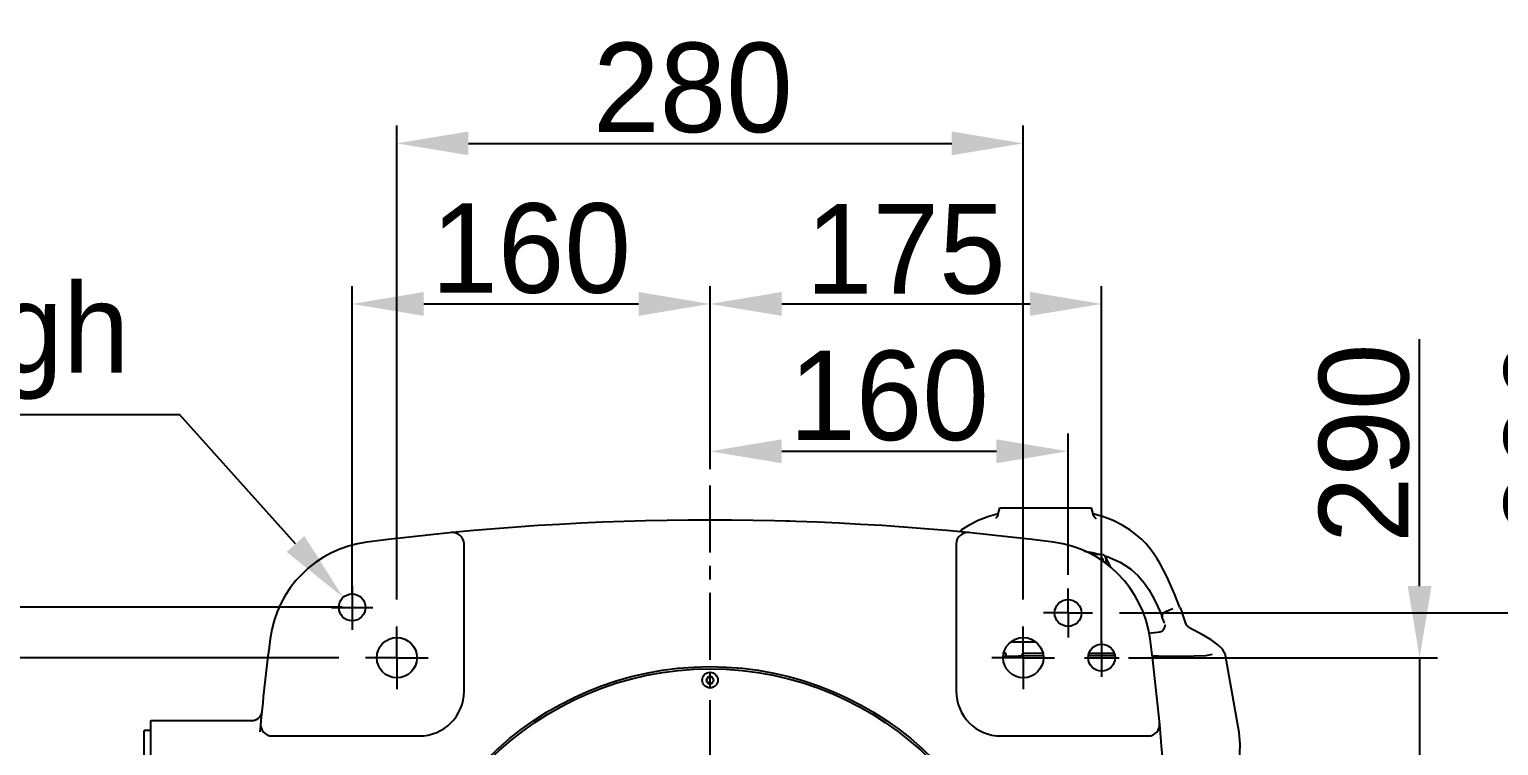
# Model space of a CAD drawing. Header units: millimetres. Extents: x 4086 to 10416, y 123 to 1549.
# Drawn here: x 6934.1 to 7098.3, y 1148.3 to 1228.4 of the extents above; entities that cross this region are included whole.
import ezdxf

# ---------------------------------------------------------------- set-up
doc = ezdxf.new("R2010")
doc.units = ezdxf.units.MM
doc.linetypes.add('CENTER', pattern=[0.6, 0.375, -0.075, 0.075, -0.075])
for name, color, linetype in [('中心线', 7, 'Continuous'), ('外形图', 7, 'Continuous'), ('尺寸标注', 7, 'Continuous')]:
    doc.layers.add(name, color=color, linetype=linetype)
doc.styles.add('思源黑', font='SourceHanSansCN-Normal.ttf')
doc.dimstyles.new('尺寸标注_1_4比例中六', dxfattribs={"dimtxt": 10, "dimasz": 8, "dimexe": 2, "dimexo": 1.5, "dimgap": 1, "dimtad": 1, "dimdec": 1, "dimlfac": 4, "dimdsep": 46, "dimtxsty": '思源黑', "dimcen": 0.09, "dimadec": 0, "dimazin": 0, "dimtp": 0.01, "dimtm": 0.01, "dimtfac": 1, "dimtdec": 1, "dimtofl": 0, "dimtmove": 0, "dimatfit": 3, "dimfxl": 1, "dimtolj": 1, "dimarcsym": 0})
doc.dimstyles.new('尺寸标注_1_4比例中六弯折', dxfattribs={"dimtxt": 10, "dimasz": 8, "dimexe": 2, "dimexo": 1.5, "dimgap": 1, "dimtad": 1, "dimtih": 1, "dimtoh": 1, "dimdec": 1, "dimlfac": 4, "dimdsep": 46, "dimtxsty": '思源黑', "dimcen": 0.09, "dimadec": 0, "dimazin": 0, "dimtp": 0.01, "dimtm": 0.01, "dimtfac": 1, "dimtdec": 1, "dimtofl": 0, "dimtmove": 0, "dimatfit": 3, "dimfxl": 1, "dimtolj": 1, "dimarcsym": 0})

# ---------------------------------------------------------------- blocks, each defined once
blk = doc.blocks.new('*D793')
at = {"layer": 'Defpoints', "color": 0}
for p in [(7045.2, 1215.63), (6975.2, 1163.14), (7045.2, 1163.14)]:
    blk.add_point(p, dxfattribs=at)
at = {"layer": '尺寸标注', "color": 0, "lineweight": -2}
for p, q in [((6975.2, 1164.64), (6975.2, 1217.63)), ((7045.2, 1164.64), (7045.2, 1217.63)), ((6983.2, 1215.63), (7037.2, 1215.63))]:
    blk.add_line(p, q, dxfattribs=at)
at = {"layer": '尺寸标注', "color": 0}
for points in [[(6983.2, 1216.96), (6983.2, 1214.3), (6975.2, 1215.63)], [(7037.2, 1214.3), (7037.2, 1216.96), (7045.2, 1215.63)]]:
    blk.add_solid(points, dxfattribs=at)
at = {"layer": '尺寸标注', "color": 0, "insert": (7008.28, 1221.81), "char_height": 10, "attachment_point": 5, "style": '思源黑'}
blk.add_mtext('\\A1;280', dxfattribs=at)
blk = doc.blocks.new('*D794')
at = {"layer": 'Defpoints', "color": 0}
for p in [(6970.59, 1163.77), (6906.36, 1080.02), (6970.63, 1080.02)]:
    blk.add_point(p, dxfattribs=at)
at = {"layer": '尺寸标注', "color": 0, "lineweight": -2}
for p, q in [((6969.09, 1163.77), (6904.36, 1163.77)), ((6906.36, 1155.77), (6906.36, 1088.02)), ((6969.13, 1080.02), (6904.36, 1080.02))]:
    blk.add_line(p, q, dxfattribs=at)
at = {"layer": '尺寸标注', "color": 0}
for points in [[(6907.69, 1155.77), (6905.02, 1155.77), (6906.36, 1163.77)], [(6905.02, 1088.02), (6907.69, 1088.02), (6906.36, 1080.02)]]:
    blk.add_solid(points, dxfattribs=at)
at = {"layer": '尺寸标注', "color": 0, "insert": (6900.17, 1121.72), "char_height": 10, "attachment_point": 5, "rotation": 90, "style": '思源黑'}
blk.add_mtext('\\A1;335', dxfattribs=at)
blk = doc.blocks.new('*D795')
at = {"layer": 'Defpoints', "color": 0}
for p in [(7055.45, 1158.14), (7055.45, 1085.64), (7089.49, 1085.64)]:
    blk.add_point(p, dxfattribs=at)
at = {"layer": '尺寸标注', "color": 0, "lineweight": -2}
for p, q in [((7089.49, 1166.14), (7089.49, 1193.74)), ((7089.49, 1166.14), (7089.49, 1174.14)), ((7056.95, 1158.14), (7091.49, 1158.14)), ((7089.49, 1158.14), (7089.49, 1085.64)), ((7056.95, 1085.64), (7091.49, 1085.64)), ((7089.49, 1077.64), (7089.49, 1069.64))]:
    blk.add_line(p, q, dxfattribs=at)
at = {"layer": '尺寸标注', "color": 0}
for points in [[(7088.16, 1166.14), (7090.82, 1166.14), (7089.49, 1158.14)], [(7090.82, 1077.64), (7088.16, 1077.64), (7089.49, 1085.64)]]:
    blk.add_solid(points, dxfattribs=at)
at = {"layer": '尺寸标注', "color": 0, "insert": (7083.31, 1182.11), "char_height": 10, "attachment_point": 5, "rotation": 90, "style": '思源黑'}
blk.add_mtext('\\A1;290', dxfattribs=at)
blk = doc.blocks.new('*D796')
at = {"layer": 'Defpoints', "color": 0}
for p in [(7054.45, 1163.14), (7054.45, 1080.64), (7110.19, 1080.64)]:
    blk.add_point(p, dxfattribs=at)
at = {"layer": '尺寸标注', "color": 0, "lineweight": -2}
for p, q in [((7110.19, 1171.14), (7110.19, 1194.53)), ((7110.19, 1171.14), (7110.19, 1179.14)), ((7055.95, 1163.14), (7112.19, 1163.14)), ((7110.19, 1163.14), (7110.19, 1080.64)), ((7055.95, 1080.64), (7112.19, 1080.64)), ((7110.19, 1072.64), (7110.19, 1064.64))]:
    blk.add_line(p, q, dxfattribs=at)
at = {"layer": '尺寸标注', "color": 0}
for points in [[(7108.86, 1171.14), (7111.53, 1171.14), (7110.19, 1163.14)], [(7111.53, 1072.64), (7108.86, 1072.64), (7110.19, 1080.64)]]:
    blk.add_solid(points, dxfattribs=at)
at = {"layer": '尺寸标注', "color": 0, "insert": (7104.01, 1182.84), "char_height": 10, "attachment_point": 5, "rotation": 90, "style": '思源黑'}
blk.add_mtext('\\A1;330', dxfattribs=at)
blk = doc.blocks.new('*D797')
at = {"layer": 'Defpoints', "color": 0}
for p in [(6970.2, 1158.14), (6927.24, 1085.64), (6970.2, 1085.64)]:
    blk.add_point(p, dxfattribs=at)
at = {"layer": '尺寸标注', "color": 0, "lineweight": -2}
for p, q in [((6968.7, 1158.14), (6925.24, 1158.14)), ((6927.24, 1150.14), (6927.24, 1093.64)), ((6968.7, 1085.64), (6925.24, 1085.64))]:
    blk.add_line(p, q, dxfattribs=at)
at = {"layer": '尺寸标注', "color": 0}
for points in [[(6928.57, 1150.14), (6925.9, 1150.14), (6927.24, 1158.14)], [(6925.9, 1093.64), (6928.57, 1093.64), (6927.24, 1085.64)]]:
    blk.add_solid(points, dxfattribs=at)
at = {"layer": '尺寸标注', "color": 0, "insert": (6921.06, 1121.77), "char_height": 10, "attachment_point": 5, "rotation": 90, "style": '思源黑'}
blk.add_mtext('\\A1;290', dxfattribs=at)
blk = doc.blocks.new('*D798')
at = {"layer": 'Defpoints', "color": 0}
for p in [(6969.2, 1164.88), (6971.2, 1162.65)]:
    blk.add_point(p, dxfattribs=at)
at = {"layer": '尺寸标注', "color": 0, "lineweight": -2}
for p in [(6850.4, 1185.33), (6963.87, 1170.85)]:
    blk.add_line(p, (6950.92, 1185.33), dxfattribs=at)
at = {"layer": '尺寸标注', "color": 0}
for p, q in [((6970.11, 1163.77), (6970.29, 1163.77)), ((6970.2, 1163.68), (6970.2, 1163.86))]:
    blk.add_line(p, q, dxfattribs=at)
blk.add_solid([(6962.87, 1169.96), (6964.86, 1171.74), (6969.2, 1164.88)], dxfattribs=at)
at = {"layer": '尺寸标注', "color": 0, "insert": (6900.16, 1193.48), "char_height": 10, "attachment_point": 5, "style": '思源黑'}
blk.add_mtext('\\A1;4×M12{\\A1; \\fSource Han Sans CN Normal|b0|i0|c0|p34;\\C7;through}', dxfattribs=at)
blk = doc.blocks.new('*D819')
at = {"layer": 'Defpoints', "color": 0}
for p in [(7010.2, 1197.68), (7010.2, 1177.71), (6970.2, 1163.77)]:
    blk.add_point(p, dxfattribs=at)
at = {"layer": '尺寸标注', "color": 0, "lineweight": -2}
for p, q in [((6970.2, 1165.27), (6970.2, 1199.68)), ((7010.2, 1179.21), (7010.2, 1199.68)), ((6978.2, 1197.68), (7002.2, 1197.68))]:
    blk.add_line(p, q, dxfattribs=at)
at = {"layer": '尺寸标注', "color": 0}
for points in [[(6978.2, 1199.02), (6978.2, 1196.35), (6970.2, 1197.68)], [(7002.2, 1196.35), (7002.2, 1199.02), (7010.2, 1197.68)]]:
    blk.add_solid(points, dxfattribs=at)
at = {"layer": '尺寸标注', "color": 0, "insert": (6990.2, 1203.86), "char_height": 10, "attachment_point": 5, "style": '思源黑'}
blk.add_mtext('\\A1;160', dxfattribs=at)
blk = doc.blocks.new('*D820')
at = {"layer": 'Defpoints', "color": 0}
for p in [(7053.95, 1197.68), (7010.2, 1177.71), (7053.95, 1158.14)]:
    blk.add_point(p, dxfattribs=at)
at = {"layer": '尺寸标注', "color": 0, "lineweight": -2}
for p, q in [((7010.2, 1179.21), (7010.2, 1199.68)), ((7053.95, 1159.64), (7053.95, 1199.68)), ((7018.2, 1197.68), (7045.95, 1197.68))]:
    blk.add_line(p, q, dxfattribs=at)
at = {"layer": '尺寸标注', "color": 0}
for points in [[(7018.2, 1199.02), (7018.2, 1196.35), (7010.2, 1197.68)], [(7045.95, 1196.35), (7045.95, 1199.02), (7053.95, 1197.68)]]:
    blk.add_solid(points, dxfattribs=at)
at = {"layer": '尺寸标注', "color": 0, "insert": (7032.07, 1203.77), "char_height": 10, "attachment_point": 5, "style": '思源黑'}
blk.add_mtext('\\A1;175', dxfattribs=at)
blk = doc.blocks.new('*D821')
at = {"layer": 'Defpoints', "color": 0}
for p in [(7050.2, 1181.21), (7010.2, 1177.71), (7050.2, 1165.89)]:
    blk.add_point(p, dxfattribs=at)
at = {"layer": '尺寸标注', "color": 0, "lineweight": -2}
for p, q in [((7010.2, 1179.21), (7010.2, 1183.21)), ((7050.2, 1167.39), (7050.2, 1183.21)), ((7018.2, 1181.21), (7042.2, 1181.21))]:
    blk.add_line(p, q, dxfattribs=at)
at = {"layer": '尺寸标注', "color": 0}
for points in [[(7018.2, 1182.55), (7018.2, 1179.88), (7010.2, 1181.21)], [(7042.2, 1179.88), (7042.2, 1182.55), (7050.2, 1181.21)]]:
    blk.add_solid(points, dxfattribs=at)
at = {"layer": '尺寸标注', "color": 0, "insert": (7030.2, 1187.39), "char_height": 10, "attachment_point": 5, "style": '思源黑'}
blk.add_mtext('\\A1;160', dxfattribs=at)

msp = doc.modelspace()

# ---------------------------------------------------------------- linework, layer by layer
at = {"layer": '中心线', "linetype": 'CENTER', "ltscale": 20}
for p, q in [((7010.2, 1121.89), (7010.2, 1177.708)), ((6970.2, 1166.128), (6970.2, 1161.251)), ((7050.2, 1163.14), (7050.2, 1165.89)), ((6967.908, 1163.765), (6972.5, 1163.765)), ((7050.2, 1163.14), (7047.45, 1163.14)), ((7050.2, 1163.14), (7050.2, 1160.39)), ((7050.2, 1163.14), (7052.95, 1163.14)), ((6975.2, 1158.14), (6975.2, 1161.64)), ((7045.2, 1158.14), (7045.2, 1161.64)), ((7053.95, 1159.952), (7053.95, 1156.003)), ((6975.2, 1158.14), (6971.7, 1158.14)), ((6975.2, 1158.14), (6975.2, 1154.64)), ((6975.2, 1158.14), (6978.7, 1158.14)), ((7045.2, 1158.14), (7041.7, 1158.14)), ((7045.2, 1158.14), (7045.2, 1154.64)), ((7045.2, 1158.14), (7048.7, 1158.14)), ((7052.043, 1158.14), (7055.907, 1158.14))]:
    msp.add_line(p, q, dxfattribs=at)
at = {"layer": '外形图', "color": 7, "linetype": 'Continuous'}
for p, q in [((7042.393, 1174.212), (7041.334, 1173.913)), ((7042.355, 1174.073), (7042.575, 1174.89)), ((7042.574, 1174.89), (7052.825, 1174.89)), ((7053.044, 1174.073), (7052.825, 1174.89)), ((7054.065, 1173.913), (7053.006, 1174.212)), ((7053.084, 1173.965), (7053.044, 1174.073)), ((6982.7, 1154.39), (6982.7, 1170.889)), ((7037.7, 1170.889), (7037.7, 1154.39)), ((7060.47, 1168.696), (7060.469, 1168.698)), ((7060.735, 1162.639), (7060.667, 1162.814)), ((7061.012, 1163.248), (7061.917, 1163.645)), ((7062.711, 1163.761), (7062.727, 1163.723)), ((7062.727, 1163.723), (7062.902, 1163.269)), ((7060.412, 1160.982), (7060.187, 1160.966)), ((7060.412, 1160.982), (7060.413, 1160.982)), ((7060.469, 1160.99), (7060.413, 1160.982)), ((7061.014, 1161.667), (7060.997, 1161.573)), ((7060.997, 1161.572), (7060.997, 1161.573)), ((7061.008, 1161.813), (7061.008, 1161.813)), ((7061.008, 1161.813), (7061.012, 1161.796)), ((7061.012, 1161.797), (7061.013, 1161.784)), ((7061.013, 1161.784), (7061.015, 1161.762)), ((7061.015, 1161.762), (7061.014, 1161.667)), ((7063.425, 1161.785), (7063.426, 1161.784)), ((7063.444, 1161.766), (7063.426, 1161.784)), ((7063.717, 1161.516), (7063.649, 1161.573)), ((7063.962, 1161.363), (7063.962, 1161.363)), ((7066.295, 1158.482), (7066.291, 1158.481)), ((7069.33, 1149.787), (7067.811, 1158.403)), ((7009.983, 1156.015), (7009.767, 1155.64)), ((7010.416, 1156.015), (7009.983, 1156.015)), ((7010.633, 1155.64), (7010.416, 1156.015)), ((7009.767, 1155.64), (7009.983, 1155.265)), ((7009.983, 1155.265), (7010.416, 1155.265)), ((7010.416, 1155.265), (7010.633, 1155.64)), ((6947.7, 1092.667), (6947.7, 1151.114)), ((6947.7, 1151.114), (6959.207, 1151.114)), ((6947.7, 1150.015), (6946.95, 1150.015)), ((6961.201, 1149.39), (6977.7, 1149.39)), ((7042.7, 1149.39), (7059.198, 1149.39)), ((7069.421, 1148.484), (7069.33, 1149.787)), ((7069.261, 1143.89), (7069.421, 1148.484))]:
    msp.add_line(p, q, dxfattribs=at)
at = {"layer": '外形图', "color": 3, "linetype": 'Continuous'}
for p, q in [((7019.074, 1173.388), (7018.7, 1173.388)), ((7019.075, 1173.388), (7019.075, 1173.383))]:
    msp.add_line(p, q, dxfattribs=at)
at = {"layer": '外形图', "linetype": 'Continuous'}
for p, q in [((7053.95, 1169.676), (7052.829, 1169.676)), ((7053.95, 1168.955), (7053.95, 1169.676)), ((7054.073, 1169.183), (7054.073, 1168.871)), ((7054.315, 1169.509), (7054.577, 1169.436)), ((7054.977, 1168.242), (7054.396, 1169.4)), ((7054.442, 1169.205), (7054.442, 1168.619)), ((7046.581, 1159.89), (7043.818, 1159.89)), ((7043.898, 1159.915), (7043.901, 1159.962)), ((7044.671, 1158.301), (7042.972, 1158.289)), ((7043.025, 1158.64), (7043.173, 1158.64)), ((7043.298, 1158.291), (7043.298, 1158.515)), ((7047.427, 1158.34), (7044.671, 1158.301)), ((7045.075, 1158.307), (7045.075, 1158.515)), ((7045.2, 1158.64), (7047.374, 1158.64)), ((7052.542, 1158.64), (7055.358, 1158.64)), ((6946.95, 1093.765), (6946.95, 1150.015))]:
    msp.add_line(p, q, dxfattribs=at)
at = {"layer": '外形图', "color": 7, "linetype": 'Continuous'}
for points in [[(7042.355, 1174.073), (7042.32, 1173.975), (7042.228, 1173.832), (7042.129, 1173.741), (7042.088, 1173.715)], [(7053.284, 1173.732), (7053.188, 1173.813), (7053.084, 1173.965)], [(7041.334, 1173.913), (7040.158, 1173.461), (7039.149, 1172.959), (7038.31, 1172.439), (7038.019, 1172.223)], [(7053.311, 1173.715), (7053.318, 1173.711), (7053.284, 1173.732)], [(7060.47, 1168.696), (7060.178, 1169.189), (7059.802, 1169.756), (7059.386, 1170.307), (7058.921, 1170.851), (7058.397, 1171.384), (7057.793, 1171.914), (7057.089, 1172.439), (7056.25, 1172.959), (7055.241, 1173.461), (7054.065, 1173.913)], [(7062.711, 1163.761), (7062.09, 1165.282), (7061.234, 1167.209), (7060.469, 1168.698)], [(7063.437, 1161.773), (7063.301, 1162.169), (7063.102, 1162.729), (7062.9, 1163.276)], [(7060.187, 1160.966), (7059.527, 1160.894), (7059.275, 1160.848)], [(7060.921, 1161.379), (7060.858, 1161.278), (7060.781, 1161.182), (7060.689, 1161.098), (7060.585, 1161.031), (7060.469, 1160.99)], [(7060.997, 1161.572), (7060.968, 1161.481), (7060.921, 1161.379)], [(7063.649, 1161.573), (7063.584, 1161.632), (7063.444, 1161.766)], [(7063.962, 1161.363), (7063.914, 1161.388), (7063.717, 1161.516)], [(7067.811, 1158.401), (7067.79, 1158.498), (7067.472, 1159.084), (7066.947, 1159.586), (7066.181, 1160.129), (7065.12, 1160.757), (7063.962, 1161.363)], [(7066.295, 1158.482), (7065.553, 1158.365), (7064.285, 1158.299), (7062.534, 1158.285), (7060.309, 1158.307), (7059.596, 1158.316)], [(6960.092, 1152.024), (6960.085, 1151.975), (6960.008, 1151.714), (6959.86, 1151.476), (6959.67, 1151.295), (6959.475, 1151.182), (6959.313, 1151.129), (6959.221, 1151.115), (6959.206, 1151.114)]]:
    msp.add_lwpolyline(points, dxfattribs=at)
at = {"layer": '外形图', "linetype": 'Continuous'}
for points in [[(7052.009, 1170.032), (7052.954, 1169.887), (7053.713, 1169.676)], [(7054.577, 1169.436), (7056.013, 1168.808), (7057.174, 1168.059), (7058.048, 1167.276), (7058.704, 1166.509), (7059.222, 1165.761), (7059.657, 1165.013), (7060.049, 1164.239), (7060.421, 1163.411), (7060.667, 1162.814)], [(7043.9, 1159.915), (7043.861, 1159.894), (7043.86, 1159.89)], [(7043.931, 1159.931), (7043.94, 1159.954), (7043.921, 1159.931), (7043.9, 1159.915)], [(7055.415, 1158.356), (7054.529, 1158.363), (7052.485, 1158.363)]]:
    msp.add_lwpolyline(points, dxfattribs=at)
for centre, radius in [((6970.2, 1163.765), 1.5), ((7050.2, 1163.14), 1.5), ((6975.2, 1158.14), 2.25), ((7045.2, 1158.14), 2.25), ((7053.95, 1158.14), 1.5)]:
    msp.add_circle(centre, radius, dxfattribs=at)
at = {"layer": '外形图', "color": 7, "linetype": 'Continuous'}
for centre, radius in [((7010.2, 1121.89), 35.25), ((7010.2, 1121.89), 35), ((7010.2, 1155.64), 0.875), ((7010.2, 1155.64), 0.375)]:
    msp.add_circle(centre, radius, dxfattribs=at)
for centre, radius, start, end in [((7010.2, 873.515), 300, 82.65307, 97.34693), ((6973.435, 1158.655), 12.5, 97.34693, 172.65307), ((7023.757, 1148.222), 39.689, 20.23932, 21.29954), ((7258.575, 1121.89), 300, 172.65307, 174.65131), ((6977.7, 1154.39), 5, 270, 0), ((7042.7, 1154.39), 5, 180, 270)]:
    msp.add_arc(centre, radius, start, end, dxfattribs=at)
at = {"layer": '外形图', "linetype": 'Continuous'}
for centre, radius, start, end in [((7046.964, 1158.655), 12.5, 7.34693, 82.65307), ((6761.825, 1121.89), 300, 352.65307, 7.34693), ((7043.173, 1158.515), 0.125, 0, 90), ((7045.2, 1158.515), 0.125, 90, 180)]:
    msp.add_arc(centre, radius, start, end, dxfattribs=at)
at = {"layer": '外形图', "color": 7, "linetype": 'Continuous'}
for points, knots in [([(6982.7, 1170.889), (6982.7, 1171.23), (6982.353, 1171.934), (6981.616, 1172.151), (6981.275, 1172.118)], [0, 0, 0, 0, 7426.4417985, 14890.902343, 14890.902343, 14890.902343, 14890.902343]), ([(7039.124, 1172.118), (7038.783, 1172.151), (7038.047, 1171.934), (7037.7, 1171.23), (7037.7, 1170.889)], [0, 0, 0, 0, 7615.4899981, 15192.2056346, 15192.2056346, 15192.2056346, 15192.2056346]), ([(6959.972, 1150.815), (6959.939, 1150.474), (6960.156, 1149.737), (6960.86, 1149.39), (6961.201, 1149.39)], [0, 0, 0, 0, 7205.8001838, 14374.8803281, 14374.8803281, 14374.8803281, 14374.8803281]), ([(7059.198, 1149.39), (7059.539, 1149.39), (7060.243, 1149.737), (7060.46, 1150.474), (7060.427, 1150.815)], [0, 0, 0, 0, 7469.7759303, 14976.9154665, 14976.9154665, 14976.9154665, 14976.9154665])]:
    msp.add_open_spline(points, degree=3, knots=knots, dxfattribs=at)
at = {"layer": '外形图', "linetype": 'Continuous'}
for points, knots in [([(7054.396, 1169.4), (7054.357, 1169.478), (7054.225, 1169.614), (7054.04, 1169.651), (7053.95, 1169.646)], [0, 0, 0, 0, 7488.6073305, 15270.5460238, 15270.5460238, 15270.5460238, 15270.5460238]), ([(7054.061, 1169.232), (7054.052, 1169.251), (7054.018, 1169.285), (7053.972, 1169.295), (7053.95, 1169.293)], [0, 0, 0, 0, 7485.8349234, 15264.8926133, 15264.8926133, 15264.8926133, 15264.8926133])]:
    msp.add_open_spline(points, degree=3, knots=knots, dxfattribs=at)
for points in [[(7054.073, 1169.183), (7054.073, 1169.2), (7054.069, 1169.217), (7054.061, 1169.232)], [(7054.442, 1169.205), (7054.442, 1169.272), (7054.426, 1169.34), (7054.396, 1169.4)]]:
    msp.add_open_spline(points, degree=3, dxfattribs=at)
at = {"layer": '外形图', "color": 7, "linetype": 'Continuous'}
for points in [[(7061.012, 1163.248), (7060.85, 1163.177), (7060.712, 1162.991), (7060.706, 1162.814)], [(7060.706, 1162.814), (7060.704, 1162.755), (7060.714, 1162.694), (7060.735, 1162.639)]]:
    msp.add_open_spline(points, degree=3, dxfattribs=at)

# ---------------------------------------------------------------- dimensions: what is measured, and where the dimension line sits
at = {"layer": '尺寸标注'}
dim = msp.add_linear_dim(base=(7045.2, 1215.63), p1=(6975.2, 1163.14), p2=(7045.2, 1163.14), dimstyle='尺寸标注_1_4比例中六', dxfattribs=at)
dim.commit()
dim.dimension.update_dxf_attribs({"geometry": '*D793', "text_midpoint": (7008.28, 1215.63), "dimtype": 160})
for base, p1, p2, picture, middle in [((7010.2, 1197.683), (6970.2, 1163.765), (7010.2, 1177.708), '*D819', (6990.2, 1203.86)), ((7053.95, 1197.683), (7010.2, 1177.708), (7053.95, 1158.14), '*D820', (7032.075, 1203.772)), ((7050.2, 1181.213), (7010.2, 1177.708), (7050.2, 1165.89), '*D821', (7030.2, 1187.39))]:
    dim = msp.add_linear_dim(base=base, p1=p1, p2=p2, dimstyle='尺寸标注_1_4比例中六', dxfattribs=at)
    dim.commit()
    dim.dimension.update_dxf_attribs({"geometry": picture, "text_midpoint": middle})
dim = msp.add_diameter_dim_2p(p1=(6971.199, 1162.647), p2=(6969.2, 1164.884), text='4×M12{\\A1; \\fSource Han Sans CN Normal|b0|i0|c0|p34;\\C7;through}', dimstyle='尺寸标注_1_4比例中六弯折', override={"dimtxsty": '思源黑'}, dxfattribs=at)
dim.commit()
dim.dimension.update_dxf_attribs({"geometry": '*D798', "text_midpoint": (6900.157, 1185.328), "dimtype": 163})
for base, p1, p2, picture, middle in [((7110.192, 1080.64), (7054.45, 1163.14), (7054.45, 1080.64), '*D796', (7110.192, 1182.837)), ((7089.49, 1085.64), (7055.45, 1158.14), (7055.45, 1085.64), '*D795', (7089.49, 1182.113)), ((6906.357, 1080.015), (6970.585, 1163.765), (6970.631, 1080.015), '*D794', (6906.357, 1121.72)), ((6927.236, 1085.64), (6970.2, 1158.14), (6970.2, 1085.64), '*D797', (6927.236, 1121.768))]:
    dim = msp.add_linear_dim(base=base, p1=p1, p2=p2, angle=270, dimstyle='尺寸标注_1_4比例中六', dxfattribs=at)
    dim.commit()
    dim.dimension.update_dxf_attribs({"geometry": picture, "text_midpoint": middle, "dimtype": 160})

doc.saveas('drawing.dxf')
